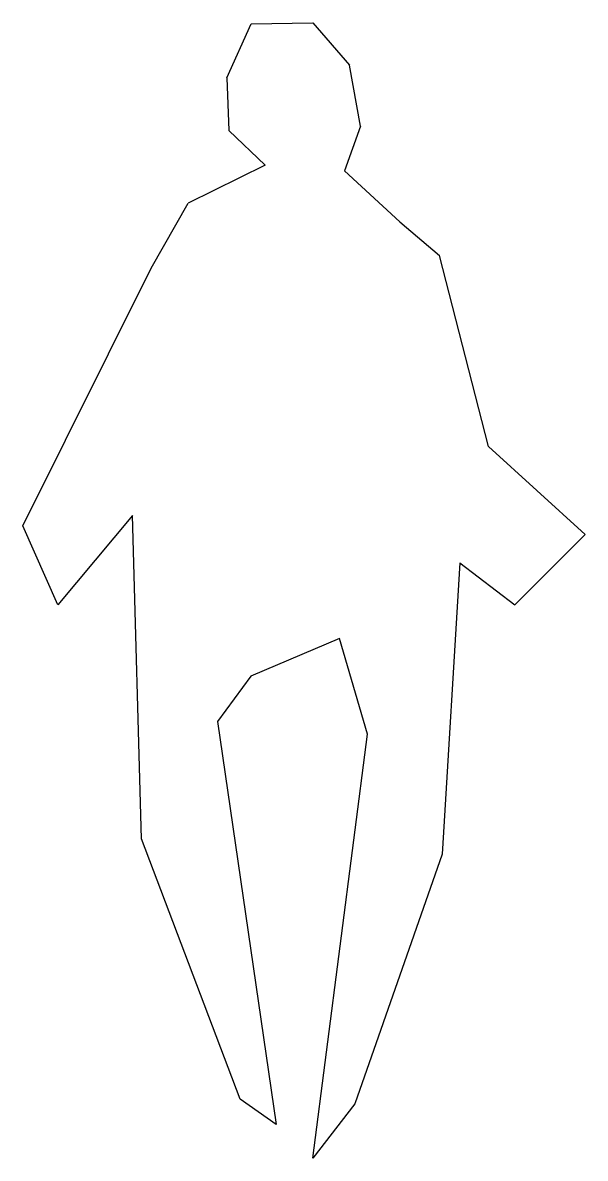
# Model space of a CAD drawing. Extents: x -0.84 to 0.79, y 0 to 3.28.
import ezdxf

# ---------------------------------------------------------------- set-up
doc = ezdxf.new("R2010")
doc.units = 0
doc.layers.get('0').update_dxf_attribs({"linetype": 'CONTINUOUS'})

msp = doc.modelspace()

# ---------------------------------------------------------------- linework, layer by layer
at = {"linetype": 'BYBLOCK'}
for points, invisible_edges in [([(-0.1777, 3.2752), (0, 3.278), (0.1062, 3.1558), (-0.2482, 3.1191)], 4), ([(0.1062, 3.1558), (-0.2482, 3.1191), (-0.2426, 2.9668), (0.1382, 2.9791)], 5), ([(-0.2426, 2.9668), (0.1382, 2.9791), (0.0921, 2.8503), (-0.1373, 2.8672)], 5), ([(0.0921, 2.8503), (-0.1373, 2.8672), (-0.3601, 2.7572), (0.2519, 2.7036)], 5), ([(-0.3601, 2.7572), (0.2519, 2.7036), (0.3666, 2.6061), (-0.4671, 2.5695)], 5), ([(0.3666, 2.6061), (0.4249, 1.7186), (0.5081, 2.0546)], 3), ([(-0.4671, 2.5695), (-0.5207, 1.8559), (-0.7365, 1.5974), (-0.8381, 1.826)], 1), ([(0.4249, 1.7186), (0.5843, 1.5974), (0.7875, 1.8006), (0.5081, 2.0546)], 8), ([(-0.5207, 1.8559), (-0.1786, 1.3913), (-0.2754, 1.2607), (-0.4945, 0.9222)], 5), ([(-0.5207, 1.8559), (0.4249, 1.7186), (0.0771, 1.5005), (-0.1786, 1.3913)], 11), ([(0.0771, 1.5005), (0.4249, 1.7186), (0.3742, 0.878), (0.158, 1.224)], 5), ([(-0.4945, 0.9222), (-0.2754, 1.2607), (-0.1053, 0.0978), (-0.2096, 0.1702)], 1), ([(0.158, 1.224), (0.3742, 0.878), (0.1213, 0.157), (0, 0)], 1)]:
    msp.add_3dface(points, dxfattribs=dict(at, invisible_edges=invisible_edges))

doc.saveas('drawing.dxf')
